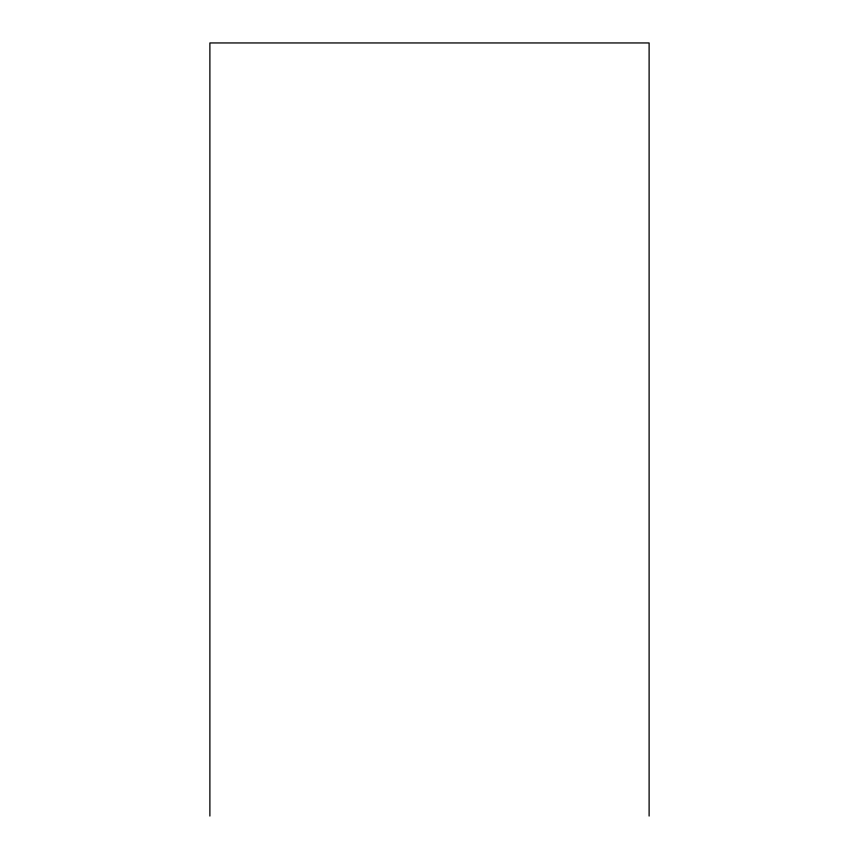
<?xml version="1.0" encoding="UTF-8"?>
<svg xmlns="http://www.w3.org/2000/svg" width="859" height="859" viewBox="0 0 859 859"><rect width="100%" height="100%" fill="white"/><g stroke="black" fill="none" stroke-linecap="round" stroke-linejoin="round"><path stroke-width="1.29" d="M649.114 816.05L649.114 42.95L209.886 42.95L209.886 816.05"/></g></svg>
